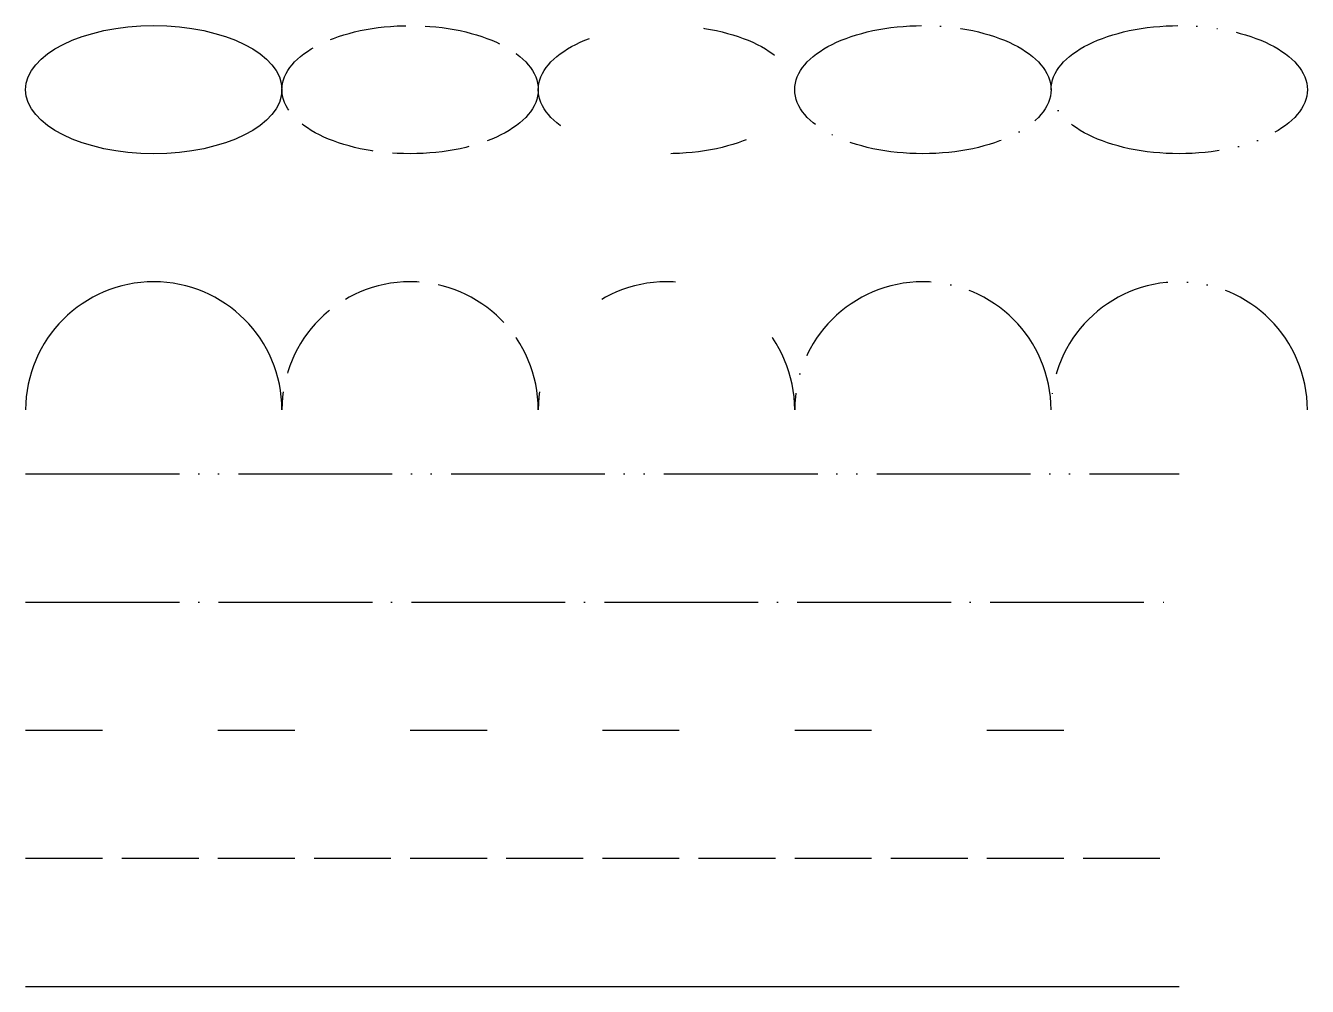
# Model space of a CAD drawing. Extents: x 30 to 230, y 30 to 180.
import ezdxf

# ---------------------------------------------------------------- set-up
doc = ezdxf.new("R2010")
doc.units = 0
doc.header["$MEASUREMENT"] = 0
for name, pattern in [('ACAD_ISO02W100', [15, 12, -3]), ('ACAD_ISO03W100', [30, 12, -18]), ('ACAD_ISO04W100', [30, 24, -3, 0, -3]), ('ACAD_ISO05W100', [33, 24, -3, 0, -3, 0, -3])]:
    doc.linetypes.add(name, pattern=pattern)
doc.layers.get('0').update_dxf_attribs({"linetype": 'CONTINUOUS'})

msp = doc.modelspace()

# ---------------------------------------------------------------- linework, layer by layer
at = {"linetype": 'ACAD_ISO05W100'}
msp.add_line((30, 110), (210, 110), dxfattribs=at)
at = {"linetype": 'ACAD_ISO04W100'}
msp.add_line((30, 90), (210, 90), dxfattribs=at)
at = {"linetype": 'ACAD_ISO03W100'}
msp.add_line((30, 70), (210, 70), dxfattribs=at)
at = {"linetype": 'ACAD_ISO02W100'}
msp.add_line((30, 50), (210, 50), dxfattribs=at)
at = {"linetype": 'Continuous'}
msp.add_line((30, 30), (210, 30), dxfattribs=at)
msp.add_arc((50, 120), 20, 0, 180, dxfattribs=at)
at = {"linetype": 'ACAD_ISO02W100'}
msp.add_arc((90, 120), 20, 0, 180, dxfattribs=at)
at = {"linetype": 'ACAD_ISO03W100'}
msp.add_arc((130, 120), 20, 0, 180, dxfattribs=at)
at = {"linetype": 'ACAD_ISO04W100'}
msp.add_arc((170, 120), 20, 0, 180, dxfattribs=at)
at = {"linetype": 'ACAD_ISO05W100'}
msp.add_arc((210, 120), 20, 0, 180, dxfattribs=at)
at = {"linetype": 'Continuous'}
msp.add_ellipse((50, 170), major_axis=(-20, 0), ratio=0.5, dxfattribs=at)
at = {"linetype": 'ACAD_ISO02W100'}
msp.add_ellipse((90, 170), major_axis=(20, 0), ratio=0.5, dxfattribs=at)
at = {"linetype": 'ACAD_ISO03W100'}
msp.add_ellipse((130, 170), major_axis=(-20, 0), ratio=0.5, dxfattribs=at)
at = {"linetype": 'ACAD_ISO04W100'}
msp.add_ellipse((170, 170), major_axis=(-20, 0), ratio=0.5, dxfattribs=at)
at = {"linetype": 'ACAD_ISO05W100'}
msp.add_ellipse((210, 170), major_axis=(-20, 0), ratio=0.5, dxfattribs=at)

doc.saveas('drawing.dxf')
